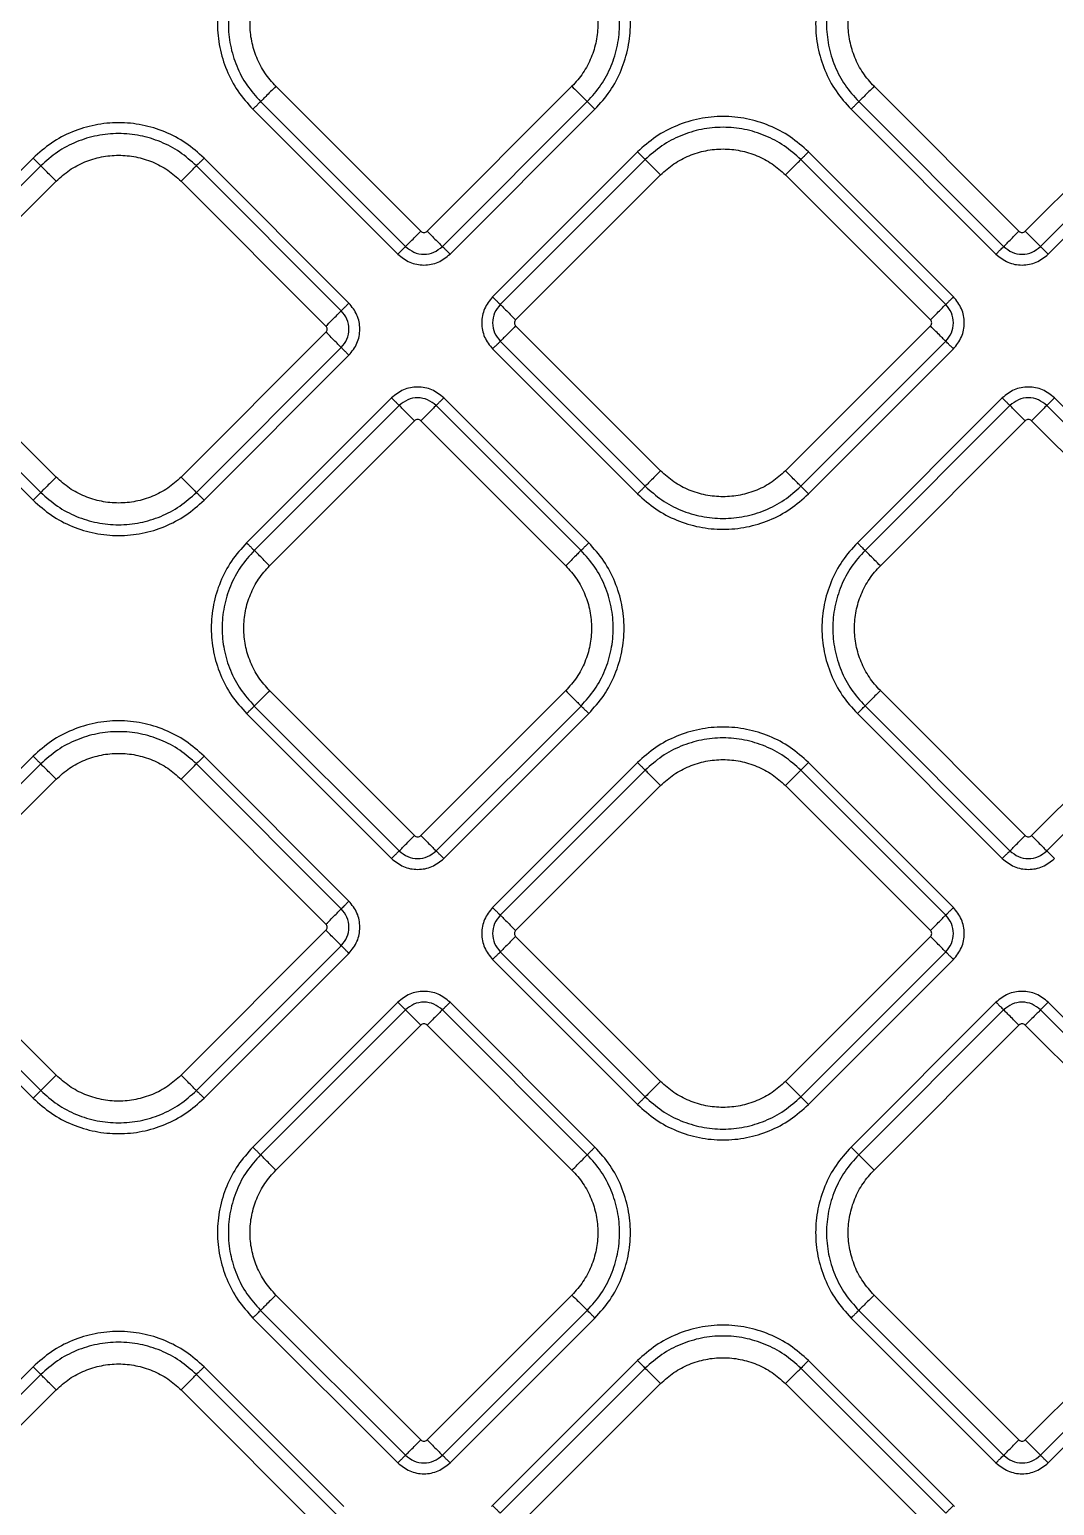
# Model space of a CAD drawing. Extents: x 943 to 1030, y 781 to 934.
# Drawn here: x 986.37 to 991.03, y 831.97 to 838.68 of the extents above; entities that cross this region are included whole.
import ezdxf

# ---------------------------------------------------------------- set-up
doc = ezdxf.new("R2010")
doc.units = 0
doc.header["$MEASUREMENT"] = 0
doc.layers.add('1', color=4, linetype='Continuous')

# ---------------------------------------------------------------- blocks, each defined once
blk = doc.blocks.new('AIRA')
at = {"layer": '1', "color": 3, "linetype": 'Continuous', "lineweight": 25}
for p, q in [((44.97, 34.6015), (44.3112, 35.2603)), ((45.6571, 35.2603), (44.9983, 34.6015)), ((47.6895, 34.6014), (47.0307, 35.2603)), ((48.3766, 35.2603), (47.7178, 34.6014)), ((44.2415, 35.1906), (44.9003, 34.5317)), ((45.068, 34.5317), (45.7268, 35.1906)), ((46.9609, 35.1905), (47.6198, 34.5317)), ((47.7875, 34.5317), (48.4463, 35.1905)), ((44.2066, 35.1557), (44.8654, 34.4969)), ((45.1029, 34.4969), (45.7617, 35.1557)), ((46.9261, 35.1557), (47.5849, 34.4968)), ((47.8224, 34.4968), (48.4812, 35.1557)), ((43.2072, 34.9337), (42.5484, 34.2748)), ((43.2421, 34.8988), (42.5833, 34.24)), ((44.6085, 34.24), (43.9497, 34.8988)), ((44.6434, 34.2748), (43.9845, 34.9337)), ((45.9553, 34.9622), (45.2964, 34.3033)), ((45.9901, 34.9273), (45.3313, 34.2685)), ((47.3565, 34.2685), (46.6977, 34.9273)), ((47.3914, 34.3033), (46.7326, 34.9622)), ((45.401, 34.1987), (46.0598, 34.8576)), ((46.628, 34.8576), (47.2868, 34.1987)), ((42.653, 34.1702), (43.3118, 34.8291)), ((43.8799, 34.8291), (44.5388, 34.1702)), ((46.0598, 33.5116), (45.401, 34.1705)), ((47.2868, 34.1705), (46.628, 33.5116)), ((43.3118, 33.4831), (42.653, 34.142)), ((44.5388, 34.142), (43.8799, 33.4831)), ((45.3313, 34.1007), (45.9901, 33.4419)), ((46.6977, 33.4419), (47.3565, 34.1007)), ((42.5484, 34.0374), (43.2072, 33.3785)), ((42.5833, 34.0722), (43.2421, 33.4134)), ((43.9497, 33.4134), (44.6085, 34.0722)), ((43.9845, 33.3785), (44.6434, 34.0374)), ((45.2964, 34.0659), (45.9553, 33.407)), ((46.7326, 33.407), (47.3914, 34.0659)), ((44.8369, 33.8438), (44.1781, 33.185)), ((45.7332, 33.185), (45.0744, 33.8438)), ((47.6134, 33.8438), (46.9546, 33.185)), ((48.5097, 33.185), (47.8509, 33.8438)), ((44.8718, 33.809), (44.2129, 33.1501)), ((45.6983, 33.1501), (45.0395, 33.809)), ((47.6483, 33.809), (46.9895, 33.1502)), ((48.4748, 33.1502), (47.816, 33.809)), ((44.2827, 33.0804), (44.9415, 33.7392)), ((44.9698, 33.7392), (45.6286, 33.0804)), ((47.0592, 33.0804), (47.718, 33.7393)), ((47.7463, 33.7393), (48.4051, 33.0804)), ((44.9415, 31.8534), (44.2827, 32.5123)), ((45.6286, 32.5123), (44.9698, 31.8534)), ((47.718, 31.8535), (47.0592, 32.5123)), ((48.4051, 32.5123), (47.7463, 31.8535)), ((44.2129, 32.4425), (44.8718, 31.7837)), ((45.0395, 31.7837), (45.6983, 32.4425)), ((46.9895, 32.4426), (47.6483, 31.7837)), ((47.816, 31.7837), (48.4748, 32.4426)), ((44.1781, 32.4077), (44.8369, 31.7488)), ((45.0744, 31.7488), (45.7332, 32.4077)), ((46.9546, 32.4077), (47.6134, 31.7489)), ((43.2073, 32.2142), (42.5484, 31.5553)), ((44.6434, 31.5553), (43.9846, 32.2142)), ((43.2421, 32.1793), (42.5833, 31.5205)), ((44.6085, 31.5205), (43.9497, 32.1793)), ((45.9552, 32.1857), (45.2964, 31.5268)), ((45.9901, 32.1508), (45.3313, 31.492)), ((47.3565, 31.492), (46.6977, 32.1508)), ((47.3914, 31.5268), (46.7325, 32.1857)), ((42.653, 31.4507), (43.3118, 32.1096)), ((43.88, 32.1096), (44.5388, 31.4507)), ((45.401, 31.4222), (46.0598, 32.0811)), ((46.6279, 32.0811), (47.2868, 31.4222)), ((43.3118, 30.7636), (42.653, 31.4225)), ((44.5388, 31.4225), (43.88, 30.7636)), ((42.5833, 31.3527), (43.2421, 30.6939)), ((43.9497, 30.6939), (44.6085, 31.3527)), ((46.0598, 30.7351), (45.401, 31.394)), ((47.2868, 31.394), (46.6279, 30.7351)), ((42.5484, 31.3179), (43.2073, 30.659)), ((43.9846, 30.659), (44.6434, 31.3179)), ((45.2964, 31.2894), (45.9552, 30.6305)), ((45.3313, 31.3242), (45.9901, 30.6654)), ((46.6977, 30.6654), (47.3565, 31.3242)), ((46.7325, 30.6305), (47.3914, 31.2894)), ((44.8654, 31.0958), (44.2066, 30.437)), ((45.7617, 30.437), (45.1029, 31.0958)), ((47.5849, 31.0958), (46.9261, 30.437)), ((48.4812, 30.437), (47.8224, 31.0958)), ((44.9003, 31.061), (44.2415, 30.4022)), ((45.7268, 30.4022), (45.068, 31.061)), ((47.6198, 31.061), (46.9609, 30.4021)), ((48.4463, 30.4021), (47.7875, 31.061)), ((44.3112, 30.3324), (44.97, 30.9913)), ((44.9983, 30.9913), (45.6571, 30.3324)), ((47.0307, 30.3324), (47.6895, 30.9912)), ((47.7178, 30.9912), (48.3766, 30.3324)), ((44.97, 29.1055), (44.3112, 29.7643)), ((45.6571, 29.7643), (44.9983, 29.1055)), ((47.6895, 29.1054), (47.0307, 29.7643)), ((48.3766, 29.7643), (47.7178, 29.1054)), ((44.2415, 29.6946), (44.9003, 29.0357)), ((45.068, 29.0357), (45.7268, 29.6946)), ((46.9609, 29.6945), (47.6198, 29.0357)), ((47.7875, 29.0357), (48.4463, 29.6945)), ((44.2066, 29.6597), (44.8654, 29.0009)), ((45.1029, 29.0009), (45.7617, 29.6597)), ((46.9261, 29.6597), (47.5849, 29.0008)), ((47.8224, 29.0008), (48.4812, 29.6597)), ((45.9553, 29.4662), (45.2964, 28.8073)), ((47.3914, 28.8073), (46.7326, 29.4662)), ((43.2072, 29.4377), (42.5717, 28.8021)), ((43.2421, 29.4028), (42.6065, 28.7672)), ((44.5852, 28.7672), (43.9497, 29.4028)), ((44.6201, 28.8021), (43.9845, 29.4377)), ((45.9901, 29.4313), (45.3313, 28.7725)), ((47.3565, 28.7725), (46.6977, 29.4313)), ((42.653, 28.6742), (43.3118, 29.3331)), ((43.8799, 29.3331), (44.5388, 28.6742)), ((45.401, 28.7027), (46.0598, 29.3616)), ((46.628, 29.3616), (47.2868, 28.7027)), ((45.2964, 28.8073), (45.2914, 28.8021)), ((47.3964, 28.8021), (47.3914, 28.8073))]:
    blk.add_line(p, q, dxfattribs=at)
for points in [[(44.2066, 35.933), (44.1826, 35.9061), (44.1346, 35.8524), (44.0844, 35.7559), (44.0526, 35.6523), (44.0421, 35.5444), (44.0526, 35.4364), (44.0844, 35.3329), (44.1346, 35.2364), (44.1826, 35.1826), (44.2066, 35.1557)], [(45.7617, 35.1557), (45.7857, 35.1826), (45.8337, 35.2364), (45.8839, 35.3329), (45.9157, 35.4364), (45.9262, 35.5444), (45.9157, 35.6523), (45.8839, 35.7559), (45.8337, 35.8524), (45.7857, 35.9061), (45.7617, 35.933)], [(46.9261, 35.933), (46.9021, 35.9061), (46.8541, 35.8523), (46.8038, 35.7558), (46.7721, 35.6523), (46.7616, 35.5443), (46.7721, 35.4364), (46.8038, 35.3328), (46.8541, 35.2363), (46.9021, 35.1826), (46.9261, 35.1557)], [(44.2415, 35.8982), (44.2196, 35.8737), (44.1759, 35.8247), (44.1302, 35.7369), (44.1013, 35.6426), (44.0917, 35.5444), (44.1013, 35.4461), (44.1302, 35.3518), (44.1759, 35.264), (44.2196, 35.215), (44.2415, 35.1906)], [(45.7268, 35.1906), (45.7487, 35.215), (45.7924, 35.264), (45.8381, 35.3518), (45.867, 35.4461), (45.8766, 35.5444), (45.867, 35.6426), (45.8381, 35.7369), (45.7924, 35.8247), (45.7487, 35.8737), (45.7268, 35.8982)], [(46.9609, 35.8981), (46.9391, 35.8736), (46.8954, 35.8247), (46.8497, 35.7369), (46.8208, 35.6426), (46.8112, 35.5443), (46.8208, 35.4461), (46.8497, 35.3518), (46.8954, 35.264), (46.9391, 35.215), (46.9609, 35.1905)], [(44.3112, 35.2603), (44.2936, 35.2799), (44.2586, 35.3192), (44.2218, 35.3898), (44.1987, 35.4655), (44.1909, 35.5444), (44.1987, 35.6233), (44.2218, 35.699), (44.2586, 35.7695), (44.2936, 35.8088), (44.3112, 35.8284)], [(45.6571, 35.8284), (45.6747, 35.8088), (45.7097, 35.7695), (45.7465, 35.699), (45.7696, 35.6233), (45.7774, 35.5444), (45.7696, 35.4655), (45.7465, 35.3898), (45.7097, 35.3192), (45.6747, 35.2799), (45.6571, 35.2603)], [(47.0307, 35.2603), (47.0131, 35.2799), (46.9781, 35.3192), (46.9413, 35.3897), (46.9181, 35.4654), (46.9104, 35.5443), (46.9181, 35.6232), (46.9413, 35.6989), (46.9781, 35.7695), (47.0131, 35.8087), (47.0307, 35.8284)], [(44.3112, 35.2603), (44.3029, 35.252), (44.2863, 35.2355), (44.2647, 35.2138), (44.2481, 35.1972), (44.2437, 35.1928), (44.2415, 35.1906)], [(45.6571, 35.2603), (45.6654, 35.252), (45.682, 35.2355), (45.7036, 35.2138), (45.7202, 35.1972), (45.7246, 35.1928), (45.7268, 35.1906)], [(47.0307, 35.2603), (47.0224, 35.252), (47.0058, 35.2354), (46.9842, 35.2138), (46.9676, 35.1972), (46.9632, 35.1928), (46.9609, 35.1905)], [(44.2066, 35.1557), (44.2107, 35.1599), (44.219, 35.1681), (44.2298, 35.179), (44.2381, 35.1873), (44.2403, 35.1895), (44.2415, 35.1906)], [(45.7617, 35.1557), (45.7576, 35.1599), (45.7493, 35.1681), (45.7385, 35.179), (45.7302, 35.1873), (45.728, 35.1895), (45.7268, 35.1906)], [(46.9261, 35.1557), (46.9302, 35.1598), (46.9385, 35.1681), (46.9493, 35.1789), (46.9576, 35.1872), (46.9598, 35.1894), (46.9609, 35.1905)], [(46.7326, 34.9622), (46.7057, 34.9862), (46.6519, 35.0341), (46.5554, 35.0844), (46.4519, 35.1161), (46.3439, 35.1267), (46.2359, 35.1161), (46.1324, 35.0844), (46.0359, 35.0341), (45.9821, 34.9862), (45.9553, 34.9622)], [(43.9845, 34.9337), (43.9576, 34.9576), (43.9039, 35.0056), (43.8074, 35.0559), (43.7038, 35.0876), (43.5959, 35.0982), (43.4879, 35.0876), (43.3844, 35.0559), (43.2879, 35.0056), (43.2341, 34.9576), (43.2072, 34.9337)], [(43.9497, 34.8988), (43.9252, 34.9206), (43.8762, 34.9643), (43.7884, 35.0101), (43.6942, 35.0389), (43.5959, 35.0485), (43.4976, 35.0389), (43.4033, 35.0101), (43.3155, 34.9643), (43.2666, 34.9206), (43.2421, 34.8988)], [(46.6977, 34.9273), (46.6732, 34.9491), (46.6243, 34.9928), (46.5364, 35.0386), (46.4422, 35.0674), (46.3439, 35.077), (46.2456, 35.0674), (46.1514, 35.0386), (46.0635, 34.9928), (46.0146, 34.9491), (45.9901, 34.9273)], [(46.0598, 34.8576), (46.0795, 34.8751), (46.1188, 34.9102), (46.1893, 34.9469), (46.265, 34.9701), (46.3439, 34.9778), (46.4228, 34.9701), (46.4985, 34.9469), (46.569, 34.9102), (46.6083, 34.8751), (46.628, 34.8576)], [(43.2072, 34.9337), (43.2114, 34.9295), (43.2196, 34.9212), (43.2305, 34.9104), (43.2388, 34.9021), (43.241, 34.8999), (43.2421, 34.8988)], [(43.3118, 34.8291), (43.3035, 34.8373), (43.287, 34.8539), (43.2653, 34.8756), (43.2487, 34.8922), (43.2443, 34.8966), (43.2421, 34.8988)], [(43.3118, 34.8291), (43.3315, 34.8466), (43.3708, 34.8817), (43.4413, 34.9184), (43.517, 34.9416), (43.5959, 34.9493), (43.6748, 34.9416), (43.7505, 34.9184), (43.821, 34.8817), (43.8603, 34.8466), (43.8799, 34.8291)], [(43.8799, 34.8291), (43.8882, 34.8373), (43.9048, 34.8539), (43.9264, 34.8756), (43.943, 34.8922), (43.9475, 34.8966), (43.9497, 34.8988)], [(43.9845, 34.9337), (43.9804, 34.9295), (43.9721, 34.9212), (43.9613, 34.9104), (43.953, 34.9021), (43.9508, 34.8999), (43.9497, 34.8988)], [(45.9553, 34.9622), (45.9594, 34.958), (45.9677, 34.9497), (45.9785, 34.9389), (45.9868, 34.9306), (45.989, 34.9284), (45.9901, 34.9273)], [(46.0598, 34.8576), (46.0516, 34.8659), (46.035, 34.8824), (46.0134, 34.9041), (45.9968, 34.9207), (45.9923, 34.9251), (45.9901, 34.9273)], [(46.628, 34.8576), (46.6363, 34.8659), (46.6528, 34.8824), (46.6745, 34.9041), (46.6911, 34.9207), (46.6955, 34.9251), (46.6977, 34.9273)], [(46.7326, 34.9622), (46.7284, 34.958), (46.7201, 34.9497), (46.7093, 34.9389), (46.701, 34.9306), (46.6988, 34.9284), (46.6977, 34.9273)], [(44.9003, 34.5317), (44.9025, 34.534), (44.9069, 34.5384), (44.9235, 34.555), (44.9452, 34.5766), (44.9617, 34.5932), (44.97, 34.6015)], [(44.9983, 34.6015), (45.0066, 34.5932), (45.0231, 34.5766), (45.0448, 34.555), (45.0614, 34.5384), (45.0658, 34.534), (45.068, 34.5317)], [(47.6198, 34.5317), (47.622, 34.5339), (47.6264, 34.5383), (47.643, 34.5549), (47.6647, 34.5766), (47.6812, 34.5932), (47.6895, 34.6014)], [(47.7178, 34.6014), (47.7261, 34.5932), (47.7426, 34.5766), (47.7643, 34.5549), (47.7809, 34.5383), (47.7853, 34.5339), (47.7875, 34.5317)], [(44.8654, 34.4969), (44.8696, 34.501), (44.8778, 34.5093), (44.8887, 34.5201), (44.897, 34.5284), (44.8992, 34.5306), (44.9003, 34.5317)], [(45.1029, 34.4969), (45.0987, 34.501), (45.0905, 34.5093), (45.0796, 34.5201), (45.0713, 34.5284), (45.0691, 34.5306), (45.068, 34.5317)], [(47.5849, 34.4968), (47.5891, 34.501), (47.5973, 34.5093), (47.6082, 34.5201), (47.6165, 34.5284), (47.6187, 34.5306), (47.6198, 34.5317)], [(47.8224, 34.4968), (47.8182, 34.501), (47.8099, 34.5093), (47.7991, 34.5201), (47.7908, 34.5284), (47.7886, 34.5306), (47.7875, 34.5317)], [(45.2964, 34.3033), (45.3006, 34.2992), (45.3088, 34.2909), (45.3197, 34.2801), (45.328, 34.2718), (45.3302, 34.2696), (45.3313, 34.2685)], [(47.3914, 34.3033), (47.3873, 34.2992), (47.379, 34.2909), (47.3681, 34.2801), (47.3599, 34.2718), (47.3576, 34.2696), (47.3565, 34.2685)], [(44.5388, 34.1702), (44.5471, 34.1785), (44.5636, 34.1951), (44.5853, 34.2167), (44.6019, 34.2333), (44.6063, 34.2377), (44.6085, 34.24)], [(44.6085, 34.24), (44.6096, 34.2411), (44.6118, 34.2433), (44.6201, 34.2516), (44.6309, 34.2624), (44.6392, 34.2707), (44.6434, 34.2748)], [(45.3313, 34.2685), (45.3335, 34.2663), (45.3379, 34.2618), (45.3545, 34.2452), (45.3762, 34.2236), (45.3927, 34.207), (45.401, 34.1987)], [(47.2868, 34.1987), (47.2951, 34.207), (47.3116, 34.2236), (47.3333, 34.2452), (47.3499, 34.2618), (47.3543, 34.2663), (47.3565, 34.2685)], [(45.401, 34.1705), (45.3927, 34.1622), (45.3762, 34.1456), (45.3545, 34.124), (45.3379, 34.1074), (45.3335, 34.103), (45.3313, 34.1007)], [(47.3565, 34.1007), (47.3543, 34.103), (47.3499, 34.1074), (47.3333, 34.124), (47.3116, 34.1456), (47.2951, 34.1622), (47.2868, 34.1705)], [(44.6085, 34.0722), (44.6063, 34.0744), (44.6019, 34.0789), (44.5853, 34.0955), (44.5636, 34.1171), (44.5471, 34.1337), (44.5388, 34.142)], [(45.2964, 34.0659), (45.3006, 34.07), (45.3088, 34.0783), (45.3197, 34.0891), (45.328, 34.0974), (45.3302, 34.0996), (45.3313, 34.1007)], [(47.3914, 34.0659), (47.3873, 34.07), (47.379, 34.0783), (47.3681, 34.0891), (47.3599, 34.0974), (47.3576, 34.0996), (47.3565, 34.1007)], [(44.6434, 34.0374), (44.6392, 34.0415), (44.6309, 34.0498), (44.6201, 34.0606), (44.6118, 34.0689), (44.6096, 34.0711), (44.6085, 34.0722)], [(44.8369, 33.8438), (44.8411, 33.8397), (44.8493, 33.8314), (44.8602, 33.8206), (44.8685, 33.8123), (44.8707, 33.8101), (44.8718, 33.809)], [(45.0744, 33.8438), (45.0702, 33.8397), (45.0619, 33.8314), (45.0511, 33.8206), (45.0428, 33.8123), (45.0406, 33.8101), (45.0395, 33.809)], [(47.6134, 33.8438), (47.6176, 33.8397), (47.6258, 33.8314), (47.6367, 33.8206), (47.645, 33.8123), (47.6472, 33.8101), (47.6483, 33.809)], [(47.8509, 33.8438), (47.8467, 33.8397), (47.8385, 33.8314), (47.8276, 33.8206), (47.8193, 33.8123), (47.8171, 33.8101), (47.816, 33.809)], [(44.9415, 33.7392), (44.9332, 33.7475), (44.9167, 33.7641), (44.895, 33.7857), (44.8784, 33.8023), (44.874, 33.8067), (44.8718, 33.809)], [(45.0395, 33.809), (45.0373, 33.8067), (45.0329, 33.8023), (45.0163, 33.7857), (44.9946, 33.7641), (44.9781, 33.7475), (44.9698, 33.7392)], [(47.718, 33.7393), (47.7097, 33.7475), (47.6932, 33.7641), (47.6715, 33.7858), (47.6549, 33.8023), (47.6505, 33.8068), (47.6483, 33.809)], [(47.816, 33.809), (47.8138, 33.8068), (47.8094, 33.8023), (47.7928, 33.7858), (47.7711, 33.7641), (47.7546, 33.7475), (47.7463, 33.7393)], [(46.0598, 33.5116), (46.0516, 33.5034), (46.035, 33.4868), (46.0134, 33.4651), (45.9968, 33.4485), (45.9923, 33.4441), (45.9901, 33.4419)], [(46.628, 33.5116), (46.6083, 33.4941), (46.569, 33.459), (46.4985, 33.4223), (46.4228, 33.3991), (46.3439, 33.3914), (46.265, 33.3991), (46.1893, 33.4223), (46.1188, 33.459), (46.0795, 33.4941), (46.0598, 33.5116)], [(46.6977, 33.4419), (46.6955, 33.4441), (46.6911, 33.4485), (46.6745, 33.4651), (46.6528, 33.4868), (46.6363, 33.5034), (46.628, 33.5116)], [(43.3118, 33.4831), (43.3035, 33.4748), (43.287, 33.4583), (43.2653, 33.4366), (43.2487, 33.42), (43.2443, 33.4156), (43.2421, 33.4134)], [(43.8799, 33.4831), (43.8603, 33.4656), (43.821, 33.4305), (43.7505, 33.3938), (43.6748, 33.3706), (43.5959, 33.3629), (43.517, 33.3706), (43.4413, 33.3938), (43.3708, 33.4305), (43.3315, 33.4656), (43.3118, 33.4831)], [(43.8799, 33.4831), (43.8882, 33.4748), (43.9048, 33.4583), (43.9264, 33.4366), (43.943, 33.42), (43.9475, 33.4156), (43.9497, 33.4134)], [(45.9553, 33.407), (45.9594, 33.4112), (45.9677, 33.4195), (45.9785, 33.4303), (45.9868, 33.4386), (45.989, 33.4408), (45.9901, 33.4419)], [(45.9901, 33.4419), (46.0146, 33.4201), (46.0635, 33.3764), (46.1514, 33.3306), (46.2456, 33.3018), (46.3439, 33.2922), (46.4422, 33.3018), (46.5364, 33.3306), (46.6243, 33.3764), (46.6732, 33.4201), (46.6977, 33.4419)], [(46.6977, 33.4419), (46.6988, 33.4408), (46.701, 33.4386), (46.7093, 33.4303), (46.7201, 33.4195), (46.7284, 33.4112), (46.7326, 33.407)], [(43.2072, 33.3785), (43.2114, 33.3827), (43.2196, 33.391), (43.2305, 33.4018), (43.2388, 33.4101), (43.241, 33.4123), (43.2421, 33.4134)], [(43.2072, 33.3785), (43.2341, 33.3545), (43.2879, 33.3066), (43.3844, 33.2563), (43.4879, 33.2246), (43.5959, 33.214), (43.7038, 33.2246), (43.8074, 33.2563), (43.9039, 33.3066), (43.9576, 33.3545), (43.9845, 33.3785)], [(43.2421, 33.4134), (43.2666, 33.3916), (43.3155, 33.3479), (43.4033, 33.3021), (43.4976, 33.2733), (43.5959, 33.2637), (43.6942, 33.2733), (43.7884, 33.3021), (43.8762, 33.3479), (43.9252, 33.3916), (43.9497, 33.4134)], [(43.9845, 33.3785), (43.9804, 33.3827), (43.9721, 33.391), (43.9613, 33.4018), (43.953, 33.4101), (43.9508, 33.4123), (43.9497, 33.4134)], [(45.9553, 33.407), (45.9821, 33.3831), (46.0359, 33.3351), (46.1324, 33.2848), (46.2359, 33.2531), (46.3439, 33.2425), (46.4519, 33.2531), (46.5554, 33.2848), (46.6519, 33.3351), (46.7057, 33.3831), (46.7326, 33.407)], [(44.1781, 33.185), (44.1541, 33.1581), (44.1061, 33.1043), (44.0558, 33.0078), (44.0241, 32.9043), (44.0136, 32.7963), (44.0241, 32.6884), (44.0558, 32.5848), (44.1061, 32.4883), (44.1541, 32.4346), (44.1781, 32.4077)], [(44.1781, 33.185), (44.1822, 33.1808), (44.1905, 33.1726), (44.2013, 33.1617), (44.2096, 33.1534), (44.2118, 33.1512), (44.2129, 33.1501)], [(45.6983, 33.1501), (45.6994, 33.1512), (45.7017, 33.1534), (45.71, 33.1617), (45.7208, 33.1726), (45.7291, 33.1808), (45.7332, 33.185)], [(45.7332, 32.4077), (45.7572, 32.4346), (45.8052, 32.4883), (45.8554, 32.5848), (45.8871, 32.6884), (45.8977, 32.7963), (45.8871, 32.9043), (45.8554, 33.0078), (45.8052, 33.1043), (45.7572, 33.1581), (45.7332, 33.185)], [(46.9546, 33.185), (46.9306, 33.1581), (46.8826, 33.1044), (46.8324, 33.0079), (46.8006, 32.9043), (46.7901, 32.7964), (46.8006, 32.6884), (46.8324, 32.5849), (46.8826, 32.4884), (46.9306, 32.4346), (46.9546, 32.4077)], [(46.9546, 33.185), (46.9587, 33.1809), (46.967, 33.1726), (46.9778, 33.1618), (46.9861, 33.1535), (46.9883, 33.1513), (46.9895, 33.1502)], [(44.2129, 33.1501), (44.1911, 33.1256), (44.1474, 33.0767), (44.1017, 32.9889), (44.0728, 32.8946), (44.0632, 32.7963), (44.0728, 32.6981), (44.1017, 32.6038), (44.1474, 32.516), (44.1911, 32.467), (44.2129, 32.4425)], [(44.2827, 33.0804), (44.2744, 33.0887), (44.2578, 33.1052), (44.2362, 33.1269), (44.2196, 33.1435), (44.2152, 33.1479), (44.2129, 33.1501)], [(45.6983, 33.1501), (45.6961, 33.1479), (45.6917, 33.1435), (45.6751, 33.1269), (45.6534, 33.1052), (45.6369, 33.0887), (45.6286, 33.0804)], [(45.6983, 32.4425), (45.7202, 32.467), (45.7639, 32.516), (45.8096, 32.6038), (45.8385, 32.6981), (45.8481, 32.7963), (45.8385, 32.8946), (45.8096, 32.9889), (45.7639, 33.0767), (45.7202, 33.1256), (45.6983, 33.1501)], [(46.9895, 33.1502), (46.9676, 33.1257), (46.9239, 33.0767), (46.8782, 32.9889), (46.8493, 32.8946), (46.8397, 32.7964), (46.8493, 32.6981), (46.8782, 32.6038), (46.9239, 32.516), (46.9676, 32.467), (46.9895, 32.4426)], [(47.0592, 33.0804), (47.0509, 33.0887), (47.0343, 33.1053), (47.0127, 33.1269), (46.9961, 33.1435), (46.9917, 33.1479), (46.9895, 33.1502)], [(44.2827, 32.5123), (44.2651, 32.5319), (44.2301, 32.5712), (44.1933, 32.6417), (44.1701, 32.7174), (44.1624, 32.7963), (44.1701, 32.8752), (44.1933, 32.9509), (44.2301, 33.0215), (44.2651, 33.0607), (44.2827, 33.0804)], [(45.6286, 33.0804), (45.6461, 33.0607), (45.6812, 33.0215), (45.718, 32.9509), (45.7411, 32.8752), (45.7488, 32.7963), (45.7411, 32.7174), (45.718, 32.6417), (45.6812, 32.5712), (45.6461, 32.5319), (45.6286, 32.5123)], [(47.0592, 32.5123), (47.0416, 32.5319), (47.0066, 32.5712), (46.9698, 32.6418), (46.9467, 32.7175), (46.9389, 32.7964), (46.9467, 32.8753), (46.9698, 32.951), (47.0066, 33.0215), (47.0416, 33.0608), (47.0592, 33.0804)], [(44.2827, 32.5123), (44.2744, 32.504), (44.2578, 32.4874), (44.2362, 32.4658), (44.2196, 32.4492), (44.2152, 32.4448), (44.2129, 32.4425)], [(45.6286, 32.5123), (45.6369, 32.504), (45.6534, 32.4874), (45.6751, 32.4658), (45.6917, 32.4492), (45.6961, 32.4448), (45.6983, 32.4425)], [(47.0592, 32.5123), (47.0509, 32.504), (47.0343, 32.4875), (47.0127, 32.4658), (46.9961, 32.4492), (46.9917, 32.4448), (46.9895, 32.4426)], [(44.1781, 32.4077), (44.1822, 32.4118), (44.1905, 32.4201), (44.2013, 32.4309), (44.2096, 32.4392), (44.2118, 32.4414), (44.2129, 32.4425)], [(45.7332, 32.4077), (45.7291, 32.4118), (45.7208, 32.4201), (45.71, 32.4309), (45.7017, 32.4392), (45.6994, 32.4414), (45.6983, 32.4425)], [(46.9546, 32.4077), (46.9587, 32.4119), (46.967, 32.4201), (46.9778, 32.431), (46.9861, 32.4393), (46.9883, 32.4415), (46.9895, 32.4426)], [(43.9846, 32.2142), (43.9577, 32.2382), (43.9039, 32.2861), (43.8074, 32.3364), (43.7039, 32.3681), (43.5959, 32.3787), (43.4879, 32.3681), (43.3844, 32.3364), (43.2879, 32.2861), (43.2341, 32.2382), (43.2073, 32.2142)], [(43.9497, 32.1793), (43.9252, 32.2011), (43.8763, 32.2448), (43.7884, 32.2906), (43.6942, 32.3194), (43.5959, 32.329), (43.4976, 32.3194), (43.4034, 32.2906), (43.3155, 32.2448), (43.2666, 32.2011), (43.2421, 32.1793)], [(46.7325, 32.1857), (46.7056, 32.2096), (46.6519, 32.2576), (46.5554, 32.3079), (46.4518, 32.3396), (46.3439, 32.3502), (46.2359, 32.3396), (46.1324, 32.3079), (46.0359, 32.2576), (45.9821, 32.2096), (45.9552, 32.1857)], [(46.6977, 32.1508), (46.6732, 32.1726), (46.6242, 32.2163), (46.5364, 32.2621), (46.4422, 32.2909), (46.3439, 32.3005), (46.2456, 32.2909), (46.1513, 32.2621), (46.0635, 32.2163), (46.0146, 32.1726), (45.9901, 32.1508)], [(43.2073, 32.2142), (43.2114, 32.21), (43.2197, 32.2017), (43.2305, 32.1909), (43.2388, 32.1826), (43.241, 32.1804), (43.2421, 32.1793)], [(43.3118, 32.1096), (43.3315, 32.1271), (43.3708, 32.1622), (43.4413, 32.1989), (43.517, 32.2221), (43.5959, 32.2298), (43.6748, 32.2221), (43.7505, 32.1989), (43.821, 32.1622), (43.8603, 32.1271), (43.88, 32.1096)], [(43.9846, 32.2142), (43.9804, 32.21), (43.9721, 32.2017), (43.9613, 32.1909), (43.953, 32.1826), (43.9508, 32.1804), (43.9497, 32.1793)], [(43.3118, 32.1096), (43.3036, 32.1179), (43.287, 32.1344), (43.2654, 32.1561), (43.2488, 32.1727), (43.2443, 32.1771), (43.2421, 32.1793)], [(43.88, 32.1096), (43.8883, 32.1179), (43.9048, 32.1344), (43.9265, 32.1561), (43.9431, 32.1727), (43.9475, 32.1771), (43.9497, 32.1793)], [(45.9552, 32.1857), (45.9594, 32.1815), (45.9676, 32.1732), (45.9785, 32.1624), (45.9868, 32.1541), (45.989, 32.1519), (45.9901, 32.1508)], [(46.0598, 32.0811), (46.0515, 32.0893), (46.035, 32.1059), (46.0133, 32.1276), (45.9967, 32.1442), (45.9923, 32.1486), (45.9901, 32.1508)], [(46.0598, 32.0811), (46.0795, 32.0986), (46.1188, 32.1337), (46.1893, 32.1704), (46.265, 32.1936), (46.3439, 32.2013), (46.4228, 32.1936), (46.4985, 32.1704), (46.569, 32.1337), (46.6083, 32.0986), (46.6279, 32.0811)], [(46.6279, 32.0811), (46.6362, 32.0893), (46.6528, 32.1059), (46.6744, 32.1276), (46.691, 32.1442), (46.6955, 32.1486), (46.6977, 32.1508)], [(46.7325, 32.1857), (46.7284, 32.1815), (46.7201, 32.1732), (46.7093, 32.1624), (46.701, 32.1541), (46.6988, 32.1519), (46.6977, 32.1508)], [(44.8718, 31.7837), (44.874, 31.7859), (44.8784, 31.7903), (44.895, 31.8069), (44.9167, 31.8286), (44.9332, 31.8452), (44.9415, 31.8534)], [(44.9698, 31.8534), (44.9781, 31.8452), (44.9946, 31.8286), (45.0163, 31.8069), (45.0329, 31.7903), (45.0373, 31.7859), (45.0395, 31.7837)], [(47.6483, 31.7837), (47.6505, 31.786), (47.6549, 31.7904), (47.6715, 31.807), (47.6932, 31.8286), (47.7097, 31.8452), (47.718, 31.8535)], [(47.7463, 31.8535), (47.7546, 31.8452), (47.7711, 31.8286), (47.7928, 31.807), (47.8094, 31.7904), (47.8138, 31.786), (47.816, 31.7837)], [(44.8369, 31.7488), (44.8411, 31.753), (44.8493, 31.7613), (44.8602, 31.7721), (44.8685, 31.7804), (44.8707, 31.7826), (44.8718, 31.7837)], [(45.0744, 31.7488), (45.0702, 31.753), (45.0619, 31.7613), (45.0511, 31.7721), (45.0428, 31.7804), (45.0406, 31.7826), (45.0395, 31.7837)], [(47.6134, 31.7489), (47.6176, 31.753), (47.6258, 31.7613), (47.6367, 31.7721), (47.645, 31.7804), (47.6472, 31.7826), (47.6483, 31.7837)], [(47.8509, 31.7489), (47.8467, 31.753), (47.8385, 31.7613), (47.8276, 31.7721), (47.8193, 31.7804), (47.8171, 31.7826), (47.816, 31.7837)], [(44.6434, 31.5553), (44.6393, 31.5512), (44.631, 31.5429), (44.6201, 31.5321), (44.6119, 31.5238), (44.6096, 31.5216), (44.6085, 31.5205)], [(44.5388, 31.4507), (44.5471, 31.459), (44.5636, 31.4756), (44.5853, 31.4972), (44.6019, 31.5138), (44.6063, 31.5183), (44.6085, 31.5205)], [(45.2964, 31.5268), (45.3005, 31.5227), (45.3088, 31.5144), (45.3196, 31.5036), (45.3279, 31.4953), (45.3301, 31.4931), (45.3313, 31.492)], [(45.3313, 31.492), (45.3335, 31.4897), (45.3379, 31.4853), (45.3545, 31.4687), (45.3761, 31.4471), (45.3927, 31.4305), (45.401, 31.4222)], [(47.2868, 31.4222), (47.2951, 31.4305), (47.3116, 31.4471), (47.3333, 31.4687), (47.3499, 31.4853), (47.3543, 31.4897), (47.3565, 31.492)], [(47.3565, 31.492), (47.3576, 31.4931), (47.3598, 31.4953), (47.3681, 31.5036), (47.3789, 31.5144), (47.3872, 31.5227), (47.3914, 31.5268)], [(44.6085, 31.3527), (44.6063, 31.355), (44.6019, 31.3594), (44.5853, 31.376), (44.5636, 31.3976), (44.5471, 31.4142), (44.5388, 31.4225)], [(44.6434, 31.3179), (44.6393, 31.322), (44.631, 31.3303), (44.6201, 31.3411), (44.6119, 31.3494), (44.6096, 31.3516), (44.6085, 31.3527)], [(45.401, 31.394), (45.3927, 31.3857), (45.3761, 31.3691), (45.3545, 31.3475), (45.3379, 31.3309), (45.3335, 31.3264), (45.3313, 31.3242)], [(47.3565, 31.3242), (47.3543, 31.3264), (47.3499, 31.3309), (47.3333, 31.3475), (47.3116, 31.3691), (47.2951, 31.3857), (47.2868, 31.394)], [(45.2964, 31.2894), (45.3005, 31.2935), (45.3088, 31.3018), (45.3196, 31.3126), (45.3279, 31.3209), (45.3301, 31.3231), (45.3313, 31.3242)], [(47.3914, 31.2894), (47.3872, 31.2935), (47.3789, 31.3018), (47.3681, 31.3126), (47.3598, 31.3209), (47.3576, 31.3231), (47.3565, 31.3242)], [(44.8654, 31.0958), (44.8696, 31.0917), (44.8778, 31.0834), (44.8887, 31.0726), (44.897, 31.0643), (44.8992, 31.0621), (44.9003, 31.061)], [(45.068, 31.061), (45.0691, 31.0621), (45.0713, 31.0643), (45.0796, 31.0726), (45.0905, 31.0834), (45.0987, 31.0917), (45.1029, 31.0958)], [(47.5849, 31.0958), (47.5891, 31.0917), (47.5973, 31.0834), (47.6082, 31.0726), (47.6165, 31.0643), (47.6187, 31.0621), (47.6198, 31.061)], [(47.7875, 31.061), (47.7886, 31.0621), (47.7908, 31.0643), (47.7991, 31.0726), (47.8099, 31.0834), (47.8182, 31.0917), (47.8224, 31.0958)], [(44.97, 30.9913), (44.9617, 30.9995), (44.9452, 31.0161), (44.9235, 31.0378), (44.9069, 31.0543), (44.9025, 31.0588), (44.9003, 31.061)], [(45.068, 31.061), (45.0658, 31.0588), (45.0614, 31.0543), (45.0448, 31.0378), (45.0231, 31.0161), (45.0066, 30.9995), (44.9983, 30.9913)], [(47.6895, 30.9912), (47.6812, 30.9995), (47.6647, 31.0161), (47.643, 31.0377), (47.6264, 31.0543), (47.622, 31.0587), (47.6198, 31.061)], [(47.7875, 31.061), (47.7853, 31.0587), (47.7809, 31.0543), (47.7643, 31.0377), (47.7426, 31.0161), (47.7261, 30.9995), (47.7178, 30.9912)], [(43.3118, 30.7636), (43.3036, 30.7554), (43.287, 30.7388), (43.2654, 30.7171), (43.2488, 30.7005), (43.2443, 30.6961), (43.2421, 30.6939)], [(43.88, 30.7636), (43.8603, 30.7461), (43.821, 30.711), (43.7505, 30.6743), (43.6748, 30.6511), (43.5959, 30.6434), (43.517, 30.6511), (43.4413, 30.6743), (43.3708, 30.711), (43.3315, 30.7461), (43.3118, 30.7636)], [(43.9497, 30.6939), (43.9475, 30.6961), (43.9431, 30.7005), (43.9265, 30.7171), (43.9048, 30.7388), (43.8883, 30.7554), (43.88, 30.7636)], [(43.2073, 30.659), (43.2114, 30.6632), (43.2197, 30.6715), (43.2305, 30.6823), (43.2388, 30.6906), (43.241, 30.6928), (43.2421, 30.6939)], [(43.2421, 30.6939), (43.2666, 30.6721), (43.3155, 30.6284), (43.4034, 30.5826), (43.4976, 30.5538), (43.5959, 30.5442), (43.6942, 30.5538), (43.7884, 30.5826), (43.8763, 30.6284), (43.9252, 30.6721), (43.9497, 30.6939)], [(43.9497, 30.6939), (43.9508, 30.6928), (43.953, 30.6906), (43.9613, 30.6823), (43.9721, 30.6715), (43.9804, 30.6632), (43.9846, 30.659)], [(46.0598, 30.7351), (46.0515, 30.7268), (46.035, 30.7103), (46.0133, 30.6886), (45.9967, 30.672), (45.9923, 30.6676), (45.9901, 30.6654)], [(46.6279, 30.7351), (46.6083, 30.7176), (46.569, 30.6825), (46.4985, 30.6458), (46.4228, 30.6226), (46.3439, 30.6149), (46.265, 30.6226), (46.1893, 30.6458), (46.1188, 30.6825), (46.0795, 30.7176), (46.0598, 30.7351)], [(46.6279, 30.7351), (46.6362, 30.7268), (46.6528, 30.7103), (46.6744, 30.6886), (46.691, 30.672), (46.6955, 30.6676), (46.6977, 30.6654)], [(43.2073, 30.659), (43.2341, 30.6351), (43.2879, 30.5871), (43.3844, 30.5368), (43.4879, 30.5051), (43.5959, 30.4945), (43.7039, 30.5051), (43.8074, 30.5368), (43.9039, 30.5871), (43.9577, 30.6351), (43.9846, 30.659)], [(45.9552, 30.6305), (45.9594, 30.6347), (45.9676, 30.643), (45.9785, 30.6538), (45.9868, 30.6621), (45.989, 30.6643), (45.9901, 30.6654)], [(45.9552, 30.6305), (45.9821, 30.6065), (46.0359, 30.5586), (46.1324, 30.5083), (46.2359, 30.4766), (46.3439, 30.466), (46.4518, 30.4766), (46.5554, 30.5083), (46.6519, 30.5586), (46.7056, 30.6065), (46.7325, 30.6305)], [(45.9901, 30.6654), (46.0146, 30.6436), (46.0635, 30.5999), (46.1513, 30.5541), (46.2456, 30.5253), (46.3439, 30.5157), (46.4422, 30.5253), (46.5364, 30.5541), (46.6242, 30.5999), (46.6732, 30.6436), (46.6977, 30.6654)], [(46.7325, 30.6305), (46.7284, 30.6347), (46.7201, 30.643), (46.7093, 30.6538), (46.701, 30.6621), (46.6988, 30.6643), (46.6977, 30.6654)], [(44.2066, 30.437), (44.1826, 30.4101), (44.1346, 30.3564), (44.0844, 30.2599), (44.0526, 30.1563), (44.0421, 30.0484), (44.0526, 29.9404), (44.0844, 29.8369), (44.1346, 29.7404), (44.1826, 29.6866), (44.2066, 29.6597)], [(44.2415, 30.4022), (44.2196, 30.3777), (44.1759, 30.3287), (44.1302, 30.2409), (44.1013, 30.1466), (44.0917, 30.0484), (44.1013, 29.9501), (44.1302, 29.8558), (44.1759, 29.768), (44.2196, 29.719), (44.2415, 29.6946)], [(44.2066, 30.437), (44.2107, 30.4329), (44.219, 30.4246), (44.2298, 30.4138), (44.2381, 30.4055), (44.2403, 30.4033), (44.2415, 30.4022)], [(44.3112, 30.3324), (44.3029, 30.3407), (44.2863, 30.3573), (44.2647, 30.3789), (44.2481, 30.3955), (44.2437, 30.3999), (44.2415, 30.4022)], [(45.6571, 30.3324), (45.6654, 30.3407), (45.682, 30.3573), (45.7036, 30.3789), (45.7202, 30.3955), (45.7246, 30.3999), (45.7268, 30.4022)], [(45.7617, 30.437), (45.7576, 30.4329), (45.7493, 30.4246), (45.7385, 30.4138), (45.7302, 30.4055), (45.728, 30.4033), (45.7268, 30.4022)], [(45.7268, 29.6946), (45.7487, 29.719), (45.7924, 29.768), (45.8381, 29.8558), (45.867, 29.9501), (45.8766, 30.0484), (45.867, 30.1466), (45.8381, 30.2409), (45.7924, 30.3287), (45.7487, 30.3777), (45.7268, 30.4022)], [(45.7617, 29.6597), (45.7857, 29.6866), (45.8337, 29.7404), (45.8839, 29.8369), (45.9157, 29.9404), (45.9262, 30.0484), (45.9157, 30.1563), (45.8839, 30.2599), (45.8337, 30.3564), (45.7857, 30.4101), (45.7617, 30.437)], [(46.9261, 30.437), (46.9021, 30.4101), (46.8541, 30.3563), (46.8038, 30.2598), (46.7721, 30.1563), (46.7616, 30.0483), (46.7721, 29.9404), (46.8038, 29.8368), (46.8541, 29.7403), (46.9021, 29.6866), (46.9261, 29.6597)], [(46.9609, 30.4021), (46.9391, 30.3776), (46.8954, 30.3287), (46.8497, 30.2409), (46.8208, 30.1466), (46.8112, 30.0483), (46.8208, 29.9501), (46.8497, 29.8558), (46.8954, 29.768), (46.9391, 29.719), (46.9609, 29.6945)], [(46.9261, 30.437), (46.9302, 30.4328), (46.9385, 30.4246), (46.9493, 30.4137), (46.9576, 30.4054), (46.9598, 30.4032), (46.9609, 30.4021)], [(47.0307, 30.3324), (47.0224, 30.3407), (47.0058, 30.3572), (46.9842, 30.3789), (46.9676, 30.3955), (46.9632, 30.3999), (46.9609, 30.4021)], [(44.3112, 29.7643), (44.2936, 29.7839), (44.2586, 29.8232), (44.2218, 29.8938), (44.1987, 29.9695), (44.1909, 30.0484), (44.1987, 30.1273), (44.2218, 30.203), (44.2586, 30.2735), (44.2936, 30.3128), (44.3112, 30.3324)], [(45.6571, 30.3324), (45.6747, 30.3128), (45.7097, 30.2735), (45.7465, 30.203), (45.7696, 30.1273), (45.7774, 30.0484), (45.7696, 29.9695), (45.7465, 29.8938), (45.7097, 29.8232), (45.6747, 29.7839), (45.6571, 29.7643)], [(47.0307, 29.7643), (47.0131, 29.7839), (46.9781, 29.8232), (46.9413, 29.8937), (46.9181, 29.9694), (46.9104, 30.0483), (46.9181, 30.1272), (46.9413, 30.2029), (46.9781, 30.2735), (47.0131, 30.3127), (47.0307, 30.3324)], [(44.3112, 29.7643), (44.3029, 29.756), (44.2863, 29.7395), (44.2647, 29.7178), (44.2481, 29.7012), (44.2437, 29.6968), (44.2415, 29.6946)], [(45.6571, 29.7643), (45.6654, 29.756), (45.682, 29.7395), (45.7036, 29.7178), (45.7202, 29.7012), (45.7246, 29.6968), (45.7268, 29.6946)], [(47.0307, 29.7643), (47.0224, 29.756), (47.0058, 29.7394), (46.9842, 29.7178), (46.9676, 29.7012), (46.9632, 29.6968), (46.9609, 29.6945)], [(44.2066, 29.6597), (44.2107, 29.6639), (44.219, 29.6721), (44.2298, 29.683), (44.2381, 29.6913), (44.2403, 29.6935), (44.2415, 29.6946)], [(45.7617, 29.6597), (45.7576, 29.6639), (45.7493, 29.6721), (45.7385, 29.683), (45.7302, 29.6913), (45.728, 29.6935), (45.7268, 29.6946)], [(46.9261, 29.6597), (46.9302, 29.6638), (46.9385, 29.6721), (46.9493, 29.6829), (46.9576, 29.6912), (46.9598, 29.6934), (46.9609, 29.6945)], [(43.9845, 29.4377), (43.9576, 29.4616), (43.9039, 29.5096), (43.8074, 29.5599), (43.7038, 29.5916), (43.5959, 29.6022), (43.4879, 29.5916), (43.3844, 29.5599), (43.2879, 29.5096), (43.2341, 29.4616), (43.2072, 29.4377)], [(46.7326, 29.4662), (46.7057, 29.4902), (46.6519, 29.5381), (46.5554, 29.5884), (46.4519, 29.6201), (46.3439, 29.6307), (46.2359, 29.6201), (46.1324, 29.5884), (46.0359, 29.5381), (45.9821, 29.4902), (45.9553, 29.4662)], [(43.9497, 29.4028), (43.9252, 29.4246), (43.8762, 29.4683), (43.7884, 29.5141), (43.6942, 29.5429), (43.5959, 29.5525), (43.4976, 29.5429), (43.4033, 29.5141), (43.3155, 29.4683), (43.2666, 29.4246), (43.2421, 29.4028)], [(46.6977, 29.4313), (46.6732, 29.4531), (46.6243, 29.4968), (46.5364, 29.5426), (46.4422, 29.5714), (46.3439, 29.581), (46.2456, 29.5714), (46.1514, 29.5426), (46.0635, 29.4968), (46.0146, 29.4531), (45.9901, 29.4313)], [(45.9553, 29.4662), (45.9594, 29.462), (45.9677, 29.4537), (45.9785, 29.4429), (45.9868, 29.4346), (45.989, 29.4324), (45.9901, 29.4313)], [(46.0598, 29.3616), (46.0795, 29.3791), (46.1188, 29.4142), (46.1893, 29.4509), (46.265, 29.4741), (46.3439, 29.4818), (46.4228, 29.4741), (46.4985, 29.4509), (46.569, 29.4142), (46.6083, 29.3791), (46.628, 29.3616)], [(46.7326, 29.4662), (46.7284, 29.462), (46.7201, 29.4537), (46.7093, 29.4429), (46.701, 29.4346), (46.6988, 29.4324), (46.6977, 29.4313)], [(43.2072, 29.4377), (43.2114, 29.4335), (43.2196, 29.4252), (43.2305, 29.4144), (43.2388, 29.4061), (43.241, 29.4039), (43.2421, 29.4028)], [(43.3118, 29.3331), (43.3035, 29.3413), (43.287, 29.3579), (43.2653, 29.3796), (43.2487, 29.3962), (43.2443, 29.4006), (43.2421, 29.4028)], [(43.3118, 29.3331), (43.3315, 29.3506), (43.3708, 29.3857), (43.4413, 29.4224), (43.517, 29.4456), (43.5959, 29.4533), (43.6748, 29.4456), (43.7505, 29.4224), (43.821, 29.3857), (43.8603, 29.3506), (43.8799, 29.3331)], [(43.8799, 29.3331), (43.8882, 29.3413), (43.9048, 29.3579), (43.9264, 29.3796), (43.943, 29.3962), (43.9475, 29.4006), (43.9497, 29.4028)], [(43.9845, 29.4377), (43.9804, 29.4335), (43.9721, 29.4252), (43.9613, 29.4144), (43.953, 29.4061), (43.9508, 29.4039), (43.9497, 29.4028)], [(46.0598, 29.3616), (46.0516, 29.3699), (46.035, 29.3864), (46.0134, 29.4081), (45.9968, 29.4247), (45.9923, 29.4291), (45.9901, 29.4313)], [(46.628, 29.3616), (46.6363, 29.3699), (46.6528, 29.3864), (46.6745, 29.4081), (46.6911, 29.4247), (46.6955, 29.4291), (46.6977, 29.4313)], [(44.9003, 29.0357), (44.9025, 29.038), (44.9069, 29.0424), (44.9235, 29.059), (44.9452, 29.0806), (44.9617, 29.0972), (44.97, 29.1055)], [(44.9983, 29.1055), (45.0066, 29.0972), (45.0231, 29.0806), (45.0448, 29.059), (45.0614, 29.0424), (45.0658, 29.038), (45.068, 29.0357)], [(47.6198, 29.0357), (47.622, 29.0379), (47.6264, 29.0423), (47.643, 29.0589), (47.6647, 29.0806), (47.6812, 29.0972), (47.6895, 29.1054)], [(47.7178, 29.1054), (47.7261, 29.0972), (47.7426, 29.0806), (47.7643, 29.0589), (47.7809, 29.0423), (47.7853, 29.0379), (47.7875, 29.0357)], [(44.8654, 29.0009), (44.8696, 29.005), (44.8778, 29.0133), (44.8887, 29.0241), (44.897, 29.0324), (44.8992, 29.0346), (44.9003, 29.0357)], [(45.1029, 29.0009), (45.0987, 29.005), (45.0905, 29.0133), (45.0796, 29.0241), (45.0713, 29.0324), (45.0691, 29.0346), (45.068, 29.0357)], [(47.5849, 29.0008), (47.5891, 29.005), (47.5973, 29.0133), (47.6082, 29.0241), (47.6165, 29.0324), (47.6187, 29.0346), (47.6198, 29.0357)], [(47.8224, 29.0008), (47.8182, 29.005), (47.8099, 29.0133), (47.7991, 29.0241), (47.7908, 29.0324), (47.7886, 29.0346), (47.7875, 29.0357)], [(45.2964, 28.8073), (45.3006, 28.8032), (45.3088, 28.7949), (45.3197, 28.7841), (45.328, 28.7758), (45.3302, 28.7736), (45.3313, 28.7725)], [(47.3914, 28.8073), (47.3873, 28.8032), (47.379, 28.7949), (47.3681, 28.7841), (47.3599, 28.7758), (47.3576, 28.7736), (47.3565, 28.7725)]]:
    blk.add_open_spline(points, degree=3, dxfattribs=at)
for points, knots in [([(44.97, 34.6015), (44.9721, 34.5998), (44.9762, 34.5965), (44.9841, 34.5951), (44.9921, 34.5965), (44.9962, 34.5998), (44.9983, 34.6015)], [0, 0, 0, 0, 0.25001, 0.5, 0.74999, 1, 1, 1, 1]), ([(47.6895, 34.6014), (47.6916, 34.5998), (47.6957, 34.5965), (47.7036, 34.5951), (47.7116, 34.5965), (47.7157, 34.5998), (47.7178, 34.6014)], [0, 0, 0, 0, 0.25001, 0.5, 0.74999, 1, 1, 1, 1]), ([(44.8654, 34.4969), (44.8828, 34.4831), (44.9176, 34.4557), (44.9842, 34.4437), (45.0509, 34.4557), (45.0855, 34.4832), (45.1029, 34.4969)], [0, 0, 0, 0, 0.250225, 0.500436, 0.750211, 1, 1, 1, 1]), ([(44.9003, 34.5317), (44.9125, 34.5221), (44.9371, 34.5027), (44.9841, 34.4942), (45.0313, 34.5026), (45.0558, 34.522), (45.068, 34.5317)], [0, 0, 0, 0, 0.249635, 0.500178, 0.750078, 1, 1, 1, 1]), ([(47.5849, 34.4968), (47.6023, 34.4831), (47.637, 34.4556), (47.7037, 34.4437), (47.7704, 34.4557), (47.805, 34.4831), (47.8224, 34.4968)], [0, 0, 0, 0, 0.2502254, 0.5004363, 0.7502109, 1, 1, 1, 1]), ([(47.6198, 34.5317), (47.632, 34.522), (47.6566, 34.5026), (47.7036, 34.4941), (47.7508, 34.5026), (47.7752, 34.522), (47.7875, 34.5317)], [0, 0, 0, 0, 0.249635, 0.500178, 0.750078, 1, 1, 1, 1]), ([(45.2964, 34.3033), (45.2827, 34.2859), (45.2552, 34.2512), (45.2433, 34.1845), (45.2552, 34.1179), (45.2827, 34.0832), (45.2964, 34.0659)], [0, 0, 0, 0, 0.250225, 0.500436, 0.750211, 1, 1, 1, 1]), ([(47.3914, 34.0659), (47.4051, 34.0833), (47.4326, 34.118), (47.4446, 34.1847), (47.4326, 34.2513), (47.4051, 34.286), (47.3914, 34.3033)], [0, 0, 0, 0, 0.2502254, 0.5004363, 0.7502109, 1, 1, 1, 1]), ([(44.6085, 34.0722), (44.6182, 34.0845), (44.6376, 34.109), (44.6461, 34.1561), (44.6376, 34.2032), (44.6182, 34.2277), (44.6085, 34.24)], [0, 0, 0, 0, 0.249635, 0.500178, 0.750078, 1, 1, 1, 1]), ([(44.6434, 34.0374), (44.6571, 34.0547), (44.6846, 34.0895), (44.6965, 34.1562), (44.6845, 34.2228), (44.6571, 34.2575), (44.6434, 34.2748)], [0, 0, 0, 0, 0.250225, 0.500436, 0.750211, 1, 1, 1, 1]), ([(45.3313, 34.2685), (45.3216, 34.2562), (45.3022, 34.2317), (45.2937, 34.1846), (45.3022, 34.1375), (45.3216, 34.113), (45.3313, 34.1007)], [0, 0, 0, 0, 0.249635, 0.500178, 0.750078, 1, 1, 1, 1]), ([(47.3565, 34.1007), (47.3662, 34.113), (47.3856, 34.1375), (47.3941, 34.1846), (47.3856, 34.2317), (47.3662, 34.2562), (47.3565, 34.2685)], [0, 0, 0, 0, 0.249635, 0.500178, 0.750078, 1, 1, 1, 1]), ([(44.5388, 34.142), (44.5404, 34.144), (44.5437, 34.1481), (44.5451, 34.1561), (44.5437, 34.164), (44.5404, 34.1682), (44.5388, 34.1702)], [0, 0, 0, 0, 0.25001, 0.5, 0.74999, 1, 1, 1, 1]), ([(45.401, 34.1987), (45.3994, 34.1967), (45.3961, 34.1925), (45.3947, 34.1846), (45.3961, 34.1767), (45.3994, 34.1725), (45.401, 34.1705)], [0, 0, 0, 0, 0.25001, 0.5, 0.74999, 1, 1, 1, 1]), ([(47.2868, 34.1705), (47.2885, 34.1725), (47.2917, 34.1767), (47.2931, 34.1846), (47.2917, 34.1925), (47.2885, 34.1967), (47.2868, 34.1987)], [0, 0, 0, 0, 0.25001, 0.5, 0.74999, 1, 1, 1, 1]), ([(45.0744, 33.8438), (45.057, 33.8576), (45.0222, 33.885), (44.9556, 33.897), (44.8889, 33.885), (44.8543, 33.8575), (44.8369, 33.8438)], [0, 0, 0, 0, 0.250225, 0.500436, 0.750211, 1, 1, 1, 1]), ([(47.8509, 33.8438), (47.8335, 33.8576), (47.7987, 33.8851), (47.7321, 33.897), (47.6654, 33.885), (47.6308, 33.8576), (47.6134, 33.8438)], [0, 0, 0, 0, 0.2502254, 0.5004363, 0.7502109, 1, 1, 1, 1]), ([(45.0395, 33.809), (45.0273, 33.8186), (45.0027, 33.838), (44.9556, 33.8465), (44.9085, 33.8381), (44.884, 33.8187), (44.8718, 33.809)], [0, 0, 0, 0, 0.249635, 0.500178, 0.750078, 1, 1, 1, 1]), ([(47.816, 33.809), (47.8038, 33.8187), (47.7792, 33.8381), (47.7321, 33.8465), (47.685, 33.8381), (47.6605, 33.8187), (47.6483, 33.809)], [0, 0, 0, 0, 0.249635, 0.500178, 0.750078, 1, 1, 1, 1]), ([(44.9698, 33.7392), (44.9677, 33.7409), (44.9636, 33.7442), (44.9556, 33.7456), (44.9477, 33.7442), (44.9436, 33.7409), (44.9415, 33.7392)], [0, 0, 0, 0, 0.2500103, 0.5, 0.7499897, 1, 1, 1, 1]), ([(47.7463, 33.7393), (47.7442, 33.7409), (47.7401, 33.7442), (47.7321, 33.7456), (47.7242, 33.7442), (47.7201, 33.7409), (47.718, 33.7393)], [0, 0, 0, 0, 0.25001, 0.5, 0.74999, 1, 1, 1, 1]), ([(44.9415, 31.8534), (44.9436, 31.8518), (44.9477, 31.8485), (44.9556, 31.8471), (44.9636, 31.8485), (44.9677, 31.8518), (44.9698, 31.8534)], [0, 0, 0, 0, 0.2500103, 0.5, 0.7499897, 1, 1, 1, 1]), ([(47.718, 31.8535), (47.7201, 31.8518), (47.7242, 31.8485), (47.7321, 31.8471), (47.7401, 31.8485), (47.7442, 31.8518), (47.7463, 31.8535)], [0, 0, 0, 0, 0.25001, 0.5, 0.74999, 1, 1, 1, 1]), ([(44.8369, 31.7488), (44.8543, 31.7351), (44.889, 31.7076), (44.9557, 31.6957), (45.0224, 31.7077), (45.057, 31.7351), (45.0744, 31.7488)], [0, 0, 0, 0, 0.250225, 0.500436, 0.750211, 1, 1, 1, 1]), ([(44.8718, 31.7837), (44.884, 31.774), (44.9086, 31.7546), (44.9556, 31.7461), (45.0028, 31.7546), (45.0272, 31.774), (45.0395, 31.7837)], [0, 0, 0, 0, 0.249635, 0.500178, 0.750078, 1, 1, 1, 1]), ([(47.6134, 31.7489), (47.6308, 31.7351), (47.6656, 31.7077), (47.7322, 31.6957), (47.7989, 31.7077), (47.8335, 31.7352), (47.8509, 31.7489)], [0, 0, 0, 0, 0.250225, 0.500436, 0.750211, 1, 1, 1, 1]), ([(47.6483, 31.7837), (47.6605, 31.7741), (47.6851, 31.7547), (47.7321, 31.7462), (47.7793, 31.7546), (47.8038, 31.774), (47.816, 31.7837)], [0, 0, 0, 0, 0.2496354, 0.5001783, 0.7500779, 1, 1, 1, 1]), ([(44.6434, 31.3179), (44.6571, 31.3353), (44.6846, 31.37), (44.6966, 31.4367), (44.6846, 31.5033), (44.6571, 31.538), (44.6434, 31.5553)], [0, 0, 0, 0, 0.2502254, 0.5004363, 0.7502109, 1, 1, 1, 1]), ([(44.6085, 31.3527), (44.6182, 31.365), (44.6376, 31.3895), (44.6461, 31.4366), (44.6376, 31.4837), (44.6182, 31.5082), (44.6085, 31.5205)], [0, 0, 0, 0, 0.249635, 0.500178, 0.750078, 1, 1, 1, 1]), ([(45.2964, 31.5268), (45.2827, 31.5094), (45.2552, 31.4747), (45.2432, 31.408), (45.2552, 31.3414), (45.2827, 31.3067), (45.2964, 31.2894)], [0, 0, 0, 0, 0.250225, 0.500436, 0.750211, 1, 1, 1, 1]), ([(45.3313, 31.492), (45.3216, 31.4797), (45.3022, 31.4552), (45.2937, 31.4081), (45.3021, 31.361), (45.3215, 31.3365), (45.3313, 31.3242)], [0, 0, 0, 0, 0.249635, 0.500178, 0.750078, 1, 1, 1, 1]), ([(47.3565, 31.3242), (47.3662, 31.3365), (47.3856, 31.361), (47.3941, 31.4081), (47.3856, 31.4552), (47.3662, 31.4797), (47.3565, 31.492)], [0, 0, 0, 0, 0.249635, 0.500178, 0.750078, 1, 1, 1, 1]), ([(47.3914, 31.2894), (47.4051, 31.3067), (47.4326, 31.3415), (47.4445, 31.4082), (47.4325, 31.4748), (47.4051, 31.5095), (47.3914, 31.5268)], [0, 0, 0, 0, 0.2502254, 0.5004363, 0.7502109, 1, 1, 1, 1]), ([(44.5388, 31.4225), (44.5405, 31.4245), (44.5437, 31.4287), (44.5451, 31.4366), (44.5437, 31.4445), (44.5405, 31.4487), (44.5388, 31.4507)], [0, 0, 0, 0, 0.25001, 0.5, 0.74999, 1, 1, 1, 1]), ([(45.401, 31.4222), (45.3993, 31.4202), (45.3961, 31.416), (45.3947, 31.4081), (45.3961, 31.4001), (45.3993, 31.396), (45.401, 31.394)], [0, 0, 0, 0, 0.25001, 0.5, 0.74999, 1, 1, 1, 1]), ([(47.2868, 31.394), (47.2884, 31.396), (47.2917, 31.4001), (47.2931, 31.4081), (47.2917, 31.416), (47.2884, 31.4202), (47.2868, 31.4222)], [0, 0, 0, 0, 0.25001, 0.5, 0.74999, 1, 1, 1, 1]), ([(45.1029, 31.0958), (45.0855, 31.1096), (45.0507, 31.1371), (44.9841, 31.149), (44.9174, 31.137), (44.8828, 31.1096), (44.8654, 31.0958)], [0, 0, 0, 0, 0.250225, 0.500436, 0.750211, 1, 1, 1, 1]), ([(47.8224, 31.0958), (47.805, 31.1096), (47.7702, 31.137), (47.7036, 31.149), (47.6369, 31.137), (47.6023, 31.1095), (47.5849, 31.0958)], [0, 0, 0, 0, 0.250225, 0.500436, 0.750211, 1, 1, 1, 1]), ([(45.068, 31.061), (45.0558, 31.0707), (45.0312, 31.0901), (44.9841, 31.0985), (44.937, 31.0901), (44.9125, 31.0707), (44.9003, 31.061)], [0, 0, 0, 0, 0.249635, 0.500178, 0.750078, 1, 1, 1, 1]), ([(47.7875, 31.061), (47.7753, 31.0706), (47.7507, 31.09), (47.7036, 31.0985), (47.6565, 31.0901), (47.632, 31.0707), (47.6198, 31.061)], [0, 0, 0, 0, 0.249635, 0.500178, 0.750078, 1, 1, 1, 1]), ([(44.9983, 30.9913), (44.9962, 30.9929), (44.9921, 30.9962), (44.9841, 30.9976), (44.9762, 30.9962), (44.9721, 30.9929), (44.97, 30.9913)], [0, 0, 0, 0, 0.25001, 0.5, 0.74999, 1, 1, 1, 1]), ([(47.7178, 30.9912), (47.7157, 30.9929), (47.7116, 30.9962), (47.7036, 30.9976), (47.6957, 30.9962), (47.6916, 30.9929), (47.6895, 30.9912)], [0, 0, 0, 0, 0.25001, 0.5, 0.74999, 1, 1, 1, 1]), ([(44.97, 29.1055), (44.9721, 29.1038), (44.9762, 29.1005), (44.9841, 29.0991), (44.9921, 29.1005), (44.9962, 29.1038), (44.9983, 29.1055)], [0, 0, 0, 0, 0.25001, 0.5, 0.74999, 1, 1, 1, 1]), ([(47.6895, 29.1054), (47.6916, 29.1038), (47.6957, 29.1005), (47.7036, 29.0991), (47.7116, 29.1005), (47.7157, 29.1038), (47.7178, 29.1054)], [0, 0, 0, 0, 0.25001, 0.5, 0.74999, 1, 1, 1, 1]), ([(44.8654, 29.0009), (44.8828, 28.9871), (44.9176, 28.9597), (44.9842, 28.9477), (45.0509, 28.9597), (45.0855, 28.9872), (45.1029, 29.0009)], [0, 0, 0, 0, 0.250225, 0.500436, 0.750211, 1, 1, 1, 1]), ([(44.9003, 29.0357), (44.9125, 29.0261), (44.9371, 29.0067), (44.9841, 28.9982), (45.0313, 29.0066), (45.0558, 29.026), (45.068, 29.0357)], [0, 0, 0, 0, 0.249635, 0.500178, 0.750078, 1, 1, 1, 1]), ([(47.5849, 29.0008), (47.6023, 28.9871), (47.637, 28.9596), (47.7037, 28.9477), (47.7704, 28.9597), (47.805, 28.9871), (47.8224, 29.0008)], [0, 0, 0, 0, 0.250225, 0.500436, 0.750211, 1, 1, 1, 1]), ([(47.6198, 29.0357), (47.632, 29.026), (47.6566, 29.0066), (47.7036, 28.9981), (47.7508, 29.0066), (47.7752, 29.026), (47.7875, 29.0357)], [0, 0, 0, 0, 0.249635, 0.500178, 0.750078, 1, 1, 1, 1])]:
    blk.add_open_spline(points, degree=3, knots=knots, dxfattribs=at)

msp = doc.modelspace()

# ---------------------------------------------------------------- block references
at = {"layer": '1'}
msp.add_blockref('AIRA', (943.1775, 803.1658), dxfattribs=at)

doc.saveas('drawing.dxf')
